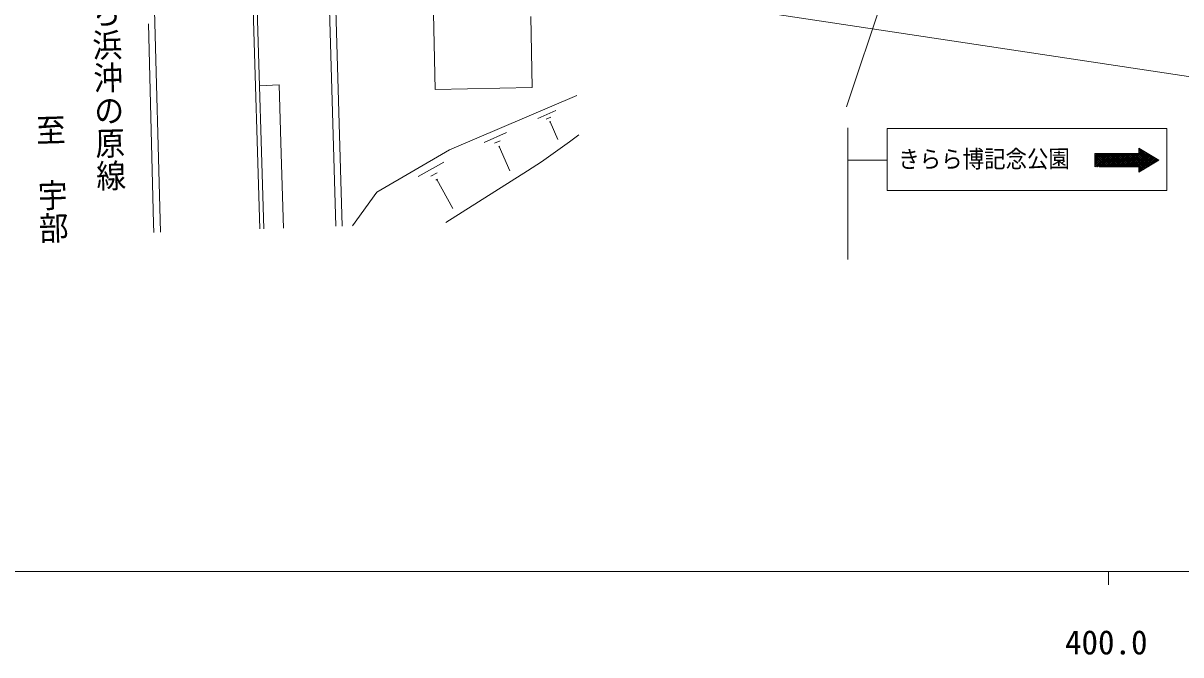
# Model space of a CAD drawing. Units: millimetres, scale not verified. Extents: x 40000 to 680000, y 20000 to 380000.
# Drawn here: x 386049 to 473475, y 198715 to 246390 of the extents above; entities that cross this region are included whole.
import ezdxf
from ezdxf.enums import TextEntityAlignment as Align

# ---------------------------------------------------------------- set-up
doc = ezdxf.new("R2010")
doc.units = ezdxf.units.MM
doc.header["$LTSCALE"] = 1000
for name, color, linetype, lineweight in [('M-BGD', 7, 'Continuous', 13), ('M-STR-HTXT', 7, 'Continuous', 13), ('M-STR-STRC', 7, 'Continuous', 13), ('M-TTL-BAND', 7, 'Continuous', 13)]:
    doc.layers.add(name, color=color, linetype=linetype, lineweight=lineweight)
doc.layers.add('M-BGD-HTXT', color=7, linetype='Continuous')
doc.styles.add('@ＭＳ ゴシック', font='')
doc.styles.add('ＭＳ ゴシック', font='')
doc.styles.get('@ＭＳ ゴシック').set_extended_font_data('@MS Gothic')
doc.styles.get('ＭＳ ゴシック').set_extended_font_data('MS Gothic')

msp = doc.modelspace()

# ---------------------------------------------------------------- linework, layer by layer
at = {"layer": 'M-BGD'}
for p, q in [((395493, 265943), (396416, 230618)), ((403912, 230862), (403106, 258050)), ((404212, 230873), (403406, 258061)), ((417164, 241371), (416928, 252726)), ((409021, 252641), (409650, 231060)), ((409521, 252563), (410149, 231072)), ((424384, 246892), (424491, 241524)), ((395506, 246340), (395904, 231267)), ((403888, 241668), (405387, 241743)), ((405544, 236525), (405387, 241743)), ((424491, 241524), (417164, 241371)), ((418258, 236836), (427872, 240925)), ((426276, 239790), (424928, 239196)), ((425888, 239289), (425548, 239148)), ((425879, 238969), (425799, 238929)), ((425839, 238949), (426423, 237622)), ((422553, 238129), (420865, 237394)), ((428021, 237957), (427313, 237445)), ((422065, 237518), (421645, 237327)), ((422056, 237108), (421956, 237058)), ((422006, 237088), (422812, 235251)), ((425189, 235928), (427313, 237445)), ((405711, 230928), (405544, 236525)), ((412750, 233639), (418258, 236836)), ((417821, 235895), (415885, 234809)), ((417966, 231337), (424141, 235255)), ((425189, 235928), (424141, 235255)), ((417304, 235103), (416825, 234832)), ((417346, 234614), (417226, 234543)), ((417286, 234584), (418492, 232408)), ((410929, 231105), (412750, 233639)), ((395904, 231267), (395916, 230597))]:
    msp.add_line(p, q, dxfattribs=at)
at = {"layer": 'M-STR-HTXT'}
msp.add_line((507464, 237305), (412953, 251594), dxfattribs=at)
at = {"layer": 'M-STR-STRC'}
for p, q in [((457954, 269292), (448222, 240065)), ((448318, 238479), (448318, 228562)), ((451299, 233753), (451299, 238452)), ((451299, 238452), (472408, 238452)), ((472408, 233753), (472408, 238452)), ((470302, 236549), (470303, 236950)), ((470303, 236950), (471803, 236044)), ((448318, 236053), (451299, 236053)), ((466992, 236558), (466992, 235557)), ((466992, 236558), (466992, 235557)), ((467297, 236557), (466992, 236558)), ((466992, 236494), (467057, 236558)), ((466992, 236352), (467198, 236558)), ((466992, 236211), (467339, 236557)), ((466992, 236069), (467480, 236557)), ((466992, 235928), (467621, 236556)), ((466992, 235787), (467762, 236556)), ((466992, 235645), (467903, 236556)), ((467921, 235554), (466992, 236483)), ((467780, 235554), (466992, 236342)), ((467638, 235555), (466992, 236200)), ((467496, 235555), (466992, 236059)), ((467045, 235556), (468044, 236555)), ((468063, 235554), (467059, 236558)), ((467186, 235556), (468185, 236555)), ((468205, 235553), (467201, 236558)), ((467297, 236557), (470302, 236549)), ((467327, 235556), (468326, 236555)), ((468347, 235553), (467342, 236557)), ((467468, 235555), (468467, 236554)), ((468489, 235552), (467484, 236557)), ((467609, 235555), (468608, 236554)), ((468630, 235552), (467626, 236556)), ((467750, 235554), (468749, 236553)), ((468772, 235552), (467768, 236556)), ((467891, 235554), (468890, 236553)), ((468914, 235551), (467910, 236556)), ((468032, 235554), (469031, 236553)), ((469056, 235551), (468051, 236555)), ((468173, 235553), (469172, 236552)), ((469198, 235551), (468193, 236555)), ((468314, 235553), (469313, 236552)), ((469339, 235550), (468335, 236555)), ((468455, 235553), (469454, 236552)), ((469481, 235550), (468477, 236554)), ((468596, 235552), (469595, 236551)), ((469623, 235549), (468619, 236554)), ((468737, 235552), (469736, 236551)), ((469765, 235549), (468760, 236553)), ((468878, 235551), (469877, 236550)), ((469907, 235549), (468902, 236553)), ((469019, 235551), (470018, 236550)), ((470048, 235548), (469044, 236553)), ((469161, 235551), (470160, 236550)), ((470190, 235548), (469186, 236552)), ((469302, 235550), (470301, 236549)), ((470575, 235304), (469328, 236552)), ((469443, 235550), (470640, 236747)), ((470664, 235357), (469469, 236551)), ((469584, 235550), (470728, 236694)), ((470752, 235410), (469611, 236551)), ((469725, 235549), (470816, 236640)), ((470840, 235464), (469753, 236551)), ((469866, 235549), (470904, 236587)), ((470928, 235517), (469895, 236550)), ((470007, 235548), (470992, 236534)), ((471017, 235570), (470037, 236550)), ((470148, 235548), (471081, 236481)), ((471105, 235623), (470178, 236550)), ((470289, 235548), (471169, 236428)), ((470299, 235417), (471257, 236374)), ((470299, 235275), (471345, 236321)), ((470302, 236551), (470551, 236800)), ((471193, 235676), (470302, 236567)), ((470303, 236835), (470375, 236907)), ((470303, 236693), (470463, 236853)), ((471369, 235783), (470303, 236849)), ((471281, 235730), (470303, 236708)), ((470308, 235143), (471433, 236268)), ((471458, 235836), (470405, 236888)), ((470665, 235358), (471522, 236215)), ((471546, 235889), (470762, 236673)), ((471021, 235573), (471610, 236161)), ((471634, 235942), (471119, 236458)), ((471377, 235787), (471698, 236108)), ((471722, 235996), (471476, 236242)), ((471733, 236002), (471786, 236055)), ((467354, 235555), (466992, 235917)), ((467212, 235556), (466992, 235776)), ((467071, 235556), (466992, 235634)), ((470300, 235548), (467295, 235556)), ((471803, 236044), (470299, 235137)), ((470300, 235548), (470299, 235137)), ((470487, 235251), (470299, 235439)), ((470399, 235198), (470299, 235298)), ((470311, 235144), (470299, 235157)), ((451299, 233753), (472408, 233753))]:
    msp.add_line(p, q, dxfattribs=at)
at = {"layer": 'M-TTL-BAND'}
for p, q in [((40000, 205000), (579000, 205000)), ((468000, 205000), (468000, 204000))]:
    msp.add_line(p, q, dxfattribs=at)

# ---------------------------------------------------------------- texts
at = {"layer": 'M-BGD', "style": '@ＭＳ ゴシック', "width": 1.1}
msp.add_text('至\u3000宇部', height=1645, rotation=271.674, dxfattribs=at).set_placement((387044, 229675), align=Align.BOTTOM_RIGHT)
at = {"layer": 'M-BGD-HTXT', "style": '@ＭＳ ゴシック', "width": 1.1}
msp.add_text('一般県道きらら浜沖の原線', height=1645, rotation=271.674, dxfattribs=at).set_placement((391378, 233620), align=Align.BOTTOM_RIGHT)
at = {"layer": 'M-STR-STRC', "style": 'ＭＳ ゴシック', "width": 0.9}
msp.add_text('きらら博記念公園', height=1320, rotation=0.153, dxfattribs=at).set_placement((452135, 235069), align=Align.BOTTOM_LEFT)
at = {"layer": 'M-TTL-BAND', "style": 'ＭＳ ゴシック'}
msp.add_text('400.0', height=1833, dxfattribs=at).set_placement((467844, 198195), align=Align.BOTTOM_CENTER)

doc.saveas('drawing.dxf')
